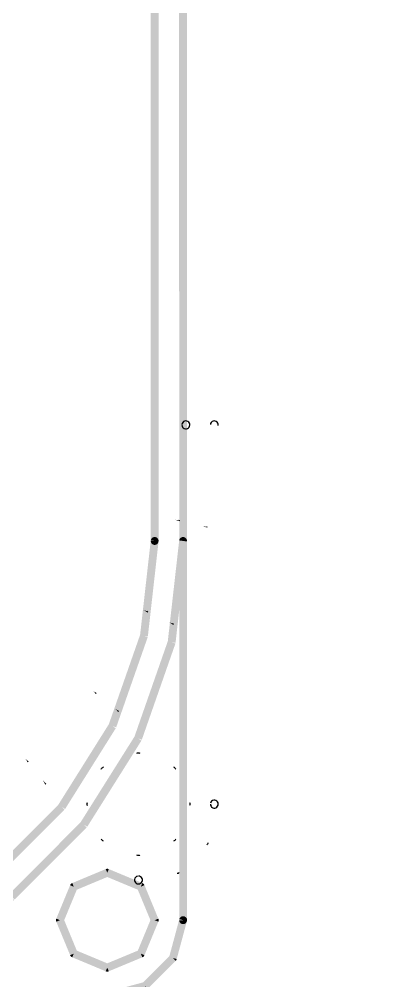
# Model space of a CAD drawing. Header units: millimetres. Extents: x -185079 to -2648, y 85916 to 249201.
# Drawn here: x -52691.1 to -52650.9, y 133814.6 to 133916 of the extents above; entities that cross this region are included whole.
import ezdxf

# ---------------------------------------------------------------- set-up
doc = ezdxf.new("R2010")
doc.units = ezdxf.units.MM
doc.linetypes.add('DASHDOT', pattern=[25.4, 12.7, -6.35, 0, -6.35])
doc.layers.get('0').update_dxf_attribs({"color": 255, "linetype": 'DASHDOT'})
doc.layers.add('1', color=4, linetype='Continuous')

msp = doc.modelspace()

# ---------------------------------------------------------------- hatches: boundary and pattern name
at = {"extrusion": (-0.004685415688226611, -0.01745240643729066, 0.9998367168639968)}
for points in [[(-85627.80672204128, 115817.9171532078), (-85627.40992025085, 115818.023699257), (-85627.01241114884, 115818.130435228), (-85569.97646872286, 115605.715575889), (-85570.37397782486, 115605.6088399181), (-85570.77077961528, 115605.5022938688)], [(-85614.62579688457, 115757.2777662687), (-85614.22899509415, 115757.384312318), (-85613.83219330372, 115757.4908583673), (-85583.24056248432, 115643.5606473274), (-85583.63736427475, 115643.4541012781), (-85584.03416606518, 115643.3475552288)], [(-85584.04784042443, 115643.3984816618), (-85583.63736427475, 115643.4541012781), (-85583.22669820339, 115643.5090135828), (-85581.71926396116, 115633.5515014794), (-85582.1299300325, 115633.4965891747), (-85582.54111349377, 115633.4407796367)], [(-85583.63736427475, 115643.4541012781), (-85583.22669820339, 115643.5090135828), (-85583.25765543341, 115643.6243053686), (-85583.32680748815, 115643.729341385), (-85583.41529289134, 115643.8018870836), (-85583.52511560965, 115643.8550539159), (-85583.63793155666, 115643.8657101005), (-85583.75664193228, 115643.8474844787), (-85583.86851512828, 115643.8037956405), (-85583.95740094657, 115643.7253305673), (-85584.01308913551, 115643.6277220673), (-85584.04991584814, 115643.507879019), (-85584.04784042443, 115643.3984816618)], [(-85583.63736427475, 115643.4541012781), (-85584.03416606518, 115643.3475552288), (-85583.99028730526, 115643.2349747213), (-85583.91182223207, 115643.146088903), (-85583.82352675054, 115643.074250516), (-85583.70368370223, 115643.0374238033), (-85583.5815547368, 115643.0429178168), (-85583.4797018708, 115643.0702665354), (-85583.37124726463, 115643.1266869819), (-85583.2859699578, 115643.2185909749), (-85583.24553473371, 115643.3249951034), (-85583.2221469409, 115643.4412296402), (-85583.24056248432, 115643.5606473274)], [(-85581.15493610562, 115644.1752612369), (-85580.74445995592, 115644.2308808532), (-85580.33308657301, 115644.2859830795), (-85578.72796899281, 115633.6540237038), (-85579.13863506416, 115633.5991113991), (-85579.54911121386, 115633.5434917828)], [(-85580.74445995592, 115644.2308808532), (-85580.33308657301, 115644.2859830795), (-85580.36404380301, 115644.4012748654), (-85580.43390316934, 115644.5061209601), (-85580.52168126096, 115644.5788565803), (-85580.63221129082, 115644.631833491), (-85580.74502723785, 115644.6424896755), (-85580.86373761347, 115644.6242640538), (-85580.97561080946, 115644.5805752155), (-85581.06378931619, 115644.502300064), (-85581.1201848167, 115644.4045016424), (-85581.15630421774, 115644.2848485157), (-85581.15493610562, 115644.1752612369)], [(-85582.54837603452, 115633.5214851093), (-85582.1299300325, 115633.4965891747), (-85581.71148403051, 115633.4716932401), (-85582.4569584858, 115623.418072622), (-85582.87540448782, 115623.4429685566), (-85583.29385048982, 115623.4678644911)], [(-85579.55708106617, 115633.6240073336), (-85579.13863506416, 115633.5991113991), (-85578.71999914049, 115633.5735081529), (-85579.50826330968, 115622.8630780305), (-85579.92670931168, 115622.8879739651), (-85580.34515531368, 115622.9128698997)], [(-85583.27977571543, 115623.5679488299), (-85582.87540448782, 115623.4429685566), (-85582.47174057174, 115623.3177983615), (-85585.42113268562, 115613.7029396892), (-85585.82479660168, 115613.8281098842), (-85586.22916782931, 115613.9530901576)], [(-85580.33108053931, 115623.0129542384), (-85579.92670931168, 115622.8879739651), (-85579.52233808405, 115622.7629936917), (-85582.68238819319, 115612.500849027), (-85583.08675942082, 115612.6258293003), (-85583.49113064846, 115612.7508095737)], [(-85586.1827926588, 115614.0345484595), (-85585.82479660168, 115613.8281098842), (-85585.46750785613, 115613.6214813873), (-85590.49425874963, 115604.8918866929), (-85590.8515474952, 115605.0985151898), (-85591.20883624075, 115605.3051436867)], [(-85583.44385824473, 115612.8317504857), (-85583.08675942082, 115612.6258293003), (-85582.72947067527, 115612.4192008034), (-85588.08012087218, 115603.1082185572), (-85588.43721969608, 115603.3141397425), (-85588.79450844164, 115603.5207682395)], [(-85582.16080109234, 115605.7008682947), (-85582.41399657255, 115606.0309938692), (-85582.66738197443, 115606.3618267553), (-85579.64431653058, 115608.6985131757), (-85579.39041373879, 115608.3685775229), (-85579.13702833692, 115608.0377446368)], [(-85579.39041373879, 115608.3685775229), (-85579.64431653058, 115608.6985131757), (-85579.59629129748, 115608.7258163764), (-85579.53605184605, 115608.7556409337), (-85579.48441810149, 115608.7695052147), (-85579.42076006024, 115608.7865981637), (-85579.3366359979, 115608.7811290962)], [(-85579.4447088696, 115607.9551287162), (-85579.39041373879, 115608.3685775229), (-85579.3366359979, 115608.7811290962), (-85575.53697404338, 115608.2764269744), (-85575.59056186263, 115607.8631680894), (-85575.64433960352, 115607.450616516)], [(-85591.1622711486, 115605.385894677), (-85590.8515474952, 115605.0985151898), (-85590.5408238418, 115604.8111357026), (-85597.3691779093, 115597.425310743), (-85597.6799015627, 115597.7126902303), (-85597.99010782619, 115598.0009669507)], [(-85582.49409002787, 115602.1891330342), (-85582.90683152292, 115602.2436180867), (-85583.31938309631, 115602.2973958276), (-85582.8267380676, 115606.0854789217), (-85582.41399657255, 115606.0309938692), (-85582.00144499916, 115605.9772161283)], [(-85582.41399657255, 115606.0309938692), (-85582.8267380676, 115606.0854789217), (-85582.81494921037, 115606.1432425343), (-85582.80264296323, 115606.2019033802), (-85582.76197229968, 115606.2537725642), (-85582.73403324439, 115606.3022231584), (-85582.66738197443, 115606.3618267553)], [(-85575.9206874371, 115607.6099726092), (-85575.59056186263, 115607.8631680894), (-85575.26062620981, 115608.1170708812), (-85572.93675656921, 115605.0852558232), (-85573.26688214367, 115604.832060343), (-85573.59681779648, 115604.5781575512)], [(-85575.59056186263, 115607.8631680894), (-85575.53697404338, 115608.2764269744), (-85575.47850311919, 115608.2648280388), (-85575.41713099508, 115608.2396002617), (-85575.36868040088, 115608.2116612064), (-85575.31933257346, 115608.1832047612), (-85575.26062620981, 115608.1170708812)], [(-85588.74813327113, 115603.6022265413), (-85588.43721969608, 115603.3141397425), (-85588.12649604268, 115603.0267602553), (-85595.41226682116, 115595.1473008896), (-85595.72299047456, 115595.4346803768), (-85596.0339040496, 115595.7227671756)], [(-85570.37397782486, 115605.6088399181), (-85569.96236900249, 115605.6094072), (-85569.97988731267, 115605.7283074973), (-85570.0242834625, 115605.8399907716), (-85570.10274853569, 115605.9288765899), (-85570.20035703566, 115605.9845647788), (-85570.31949277238, 115606.0215814131), (-85570.42889012958, 115606.0195059894), (-85570.5441819154, 115605.9885487594), (-85570.64921793176, 115605.9193967046), (-85570.72176363032, 115605.8309113015), (-85570.77422315111, 115605.7212785048), (-85570.78558664722, 115605.6082726361)], [(-85582.90683152292, 115602.2436180867), (-85583.23676717574, 115601.9897152949), (-85583.27609467316, 115602.0345118598), (-85583.29318762224, 115602.0981699011), (-85583.30705190318, 115602.1498036456), (-85583.32414485226, 115602.2134616869), (-85583.31938309631, 115602.2973958276)], [(-85580.25283630785, 115599.4649985089), (-85580.58296188232, 115599.2118030287), (-85580.91289753513, 115598.9579002369), (-85583.23676717574, 115601.9897152949), (-85582.90683152292, 115602.2436180867), (-85582.57670594845, 115602.4968135669)], [(-85573.67943371706, 115604.8858380839), (-85573.26688214367, 115604.832060343), (-85572.85414064863, 115604.7775752905), (-85573.34678567733, 115600.9894921964), (-85573.75952717238, 115601.0439772489), (-85574.17207874577, 115601.0977549898)], [(-85573.26688214367, 115604.832060343), (-85572.93675656921, 115605.0852558232), (-85572.89761899343, 115605.0411665699), (-85572.88033612269, 115604.976801217), (-85572.86647184177, 115604.9251674725), (-85572.84937889269, 115604.8615094312), (-85572.85414064863, 115604.7775752905)], [(-85570.78558664722, 115605.6082726361), (-85570.37397782486, 115605.6088399181), (-85569.96236900249, 115605.6094072), (-85569.96326512705, 115601.4725974405), (-85570.37487394942, 115601.4720301586), (-85570.7864827718, 115601.4714628767)], [(-85570.37397782486, 115605.6088399181), (-85570.77077961528, 115605.5022938688), (-85570.72690085537, 115605.3897133612), (-85570.64772847062, 115605.3010174646), (-85570.56014030066, 115605.2289891559), (-85570.44029725235, 115605.1921624433), (-85570.3181682869, 115605.1976564568), (-85570.21560810934, 115605.225195097), (-85570.10715350317, 115605.2816155435), (-85570.02187619635, 115605.3735195365), (-85569.98214828382, 115605.4797337433), (-85569.958760491, 115605.5959682801), (-85569.97646872286, 115605.715575889)], [(-85580.58296188232, 115599.2118030287), (-85580.63654970156, 115598.7985441437), (-85580.69521054742, 115598.8108503909), (-85580.75639274987, 115598.8353708564), (-85580.80484334406, 115598.8633099117), (-85580.85419117149, 115598.8917663569), (-85580.91289753513, 115598.9579002369)], [(-85576.7415464836, 115599.1164238121), (-85576.79513430283, 115598.7031649271), (-85576.8496193553, 115598.2904234321), (-85580.63654970156, 115598.7985441437), (-85580.58296188232, 115599.2118030287), (-85580.52918414141, 115599.6243546021)], [(-85574.01272265261, 115601.3741028234), (-85573.75952717238, 115601.0439772489), (-85573.50614177051, 115600.7131443628), (-85576.54193882261, 115598.3730393526), (-85576.79513430283, 115598.7031649271), (-85577.04922701628, 115599.0338078915)], [(-85573.75952717238, 115601.0439772489), (-85573.34678567733, 115600.9894921964), (-85573.35857453458, 115600.9317285838), (-85573.37017347015, 115600.8732576596), (-85573.41155144526, 115600.8211985539), (-85573.43949050056, 115600.7727479597), (-85573.50614177051, 115600.7131443628)], [(-85570.73197277333, 115601.6779513439), (-85570.37487394942, 115601.4720301586), (-85570.0168778923, 115601.2655915834), (-85572.08548793562, 115597.673122122), (-85572.4432940711, 115597.8788533856), (-85572.80058281665, 115598.0854818825)], [(-85570.37487394942, 115601.4720301586), (-85569.96326512705, 115601.4725974405), (-85569.96213245438, 115601.4175451061), (-85569.97392131161, 115601.3597814935), (-85570.0168778923, 115601.2655915834)], [(-85576.79513430283, 115598.7031649271), (-85576.54193882261, 115598.3730393526), (-85576.58654546589, 115598.3330045436), (-85576.65020350713, 115598.3159115945), (-85576.7018372517, 115598.3020473136), (-85576.76549529294, 115598.2849543645), (-85576.8496193553, 115598.2904234321)], [(-85572.64846431822, 115598.2362821609), (-85572.4432940711, 115597.8788533856), (-85572.23760643405, 115597.5223218437), (-85575.81223487237, 115595.4492952752), (-85576.01721519783, 115595.8060167389), (-85576.22309275654, 115596.1632555924)], [(-85576.12395116879, 115596.2035258409), (-85576.01721519783, 115595.8060167389), (-85575.91066914855, 115595.4092149484), (-85591.32440286875, 115591.2704422102), (-85591.43094891805, 115591.6672440006), (-85591.53768488899, 115592.0647531026)], [(-85576.01721519783, 115595.8060167389), (-85576.22309275654, 115596.1632555924), (-85576.31539716464, 115596.0975221275), (-85576.3845242734, 115595.996305116), (-85576.42406226427, 115595.8893835976), (-85576.43200717059, 115595.7636461207), (-85576.40104994057, 115595.6483543349), (-85576.3473407723, 115595.5528212587), (-85576.25614409088, 115595.4673540302), (-85576.15834566926, 115595.4109585297), (-85576.04211113242, 115595.3875707369), (-85575.92410806837, 115595.405606437), (-85575.81223487237, 115595.4492952752)], [(-85576.01721519783, 115595.8060167389), (-85575.91066914855, 115595.4092149484), (-85575.79950326412, 115595.452713865), (-85575.71061744583, 115595.5311789382), (-85575.63807174726, 115595.6196643414), (-85575.6019523462, 115595.7393174681), (-85575.60673904815, 115595.8616363552), (-85575.63427768834, 115595.9641965327), (-85575.69140544641, 115596.0724612172), (-85575.78260212785, 115596.1579284457), (-85575.8897135679, 115596.1981737482), (-85576.00594810474, 115596.221561541), (-85576.12395116879, 115596.2035258409)], [(-85572.4432940711, 115597.8788533856), (-85572.08548793562, 115597.673122122), (-85572.11394438084, 115597.6237742945), (-85572.15461504438, 115597.5719051105), (-85572.23760643405, 115597.5223218437)]]:
    msp.add_hatch(color=7, dxfattribs=at).paths.add_polyline_path(points, flags=16)

# ---------------------------------------------------------------- linework, layer by layer
for p, q in [((-52674.23067373315, 133863.1322395521, 1388.463590714609), (-52674.24384970682, 133863.0531560756, 1388.46214854724)), ((-52671.31510153568, 133862.4556364754, 1388.465443332935), (-52671.32827744946, 133862.3758207445, 1388.463988384157)), ((-52677.57017341928, 133853.5382422467, 1388.280475530436), (-52677.61044549774, 133853.4452459363, 1388.278663533734)), ((-52674.86620162743, 133852.237758411, 1388.270446552262), (-52674.90574134797, 133852.1447621007, 1388.268637987522)), ((-52682.95156722885, 133844.9254658533, 1388.104919123884), (-52683.01747399052, 133844.8588307018, 1388.103447139212)), ((-52680.61812188224, 133843.0545558307, 1388.083196856318), (-52680.68476100182, 133842.9879206793, 1388.081721439684)), ((-52690.1354100018, 133837.7325307647, 1387.945699809781), (-52690.20131682338, 133837.6666278676, 1387.944240606517)), ((-52688.26624052016, 133835.3841908655, 1387.913468200544), (-52688.33214728184, 133835.317555714, 1387.911996215872))]:
    msp.add_line(p, q, dxfattribs=at)
at = {"extrusion": (-0.004685415688226611, -0.01745240643729066, 0.9998367168639968), "elevation": -701.1962460241821}
for points in [[(-85583.22669820339, 115643.5090135828), (-85583.25765543341, 115643.6243053686), (-85583.32680748815, 115643.729341385), (-85583.41529289134, 115643.8018870836), (-85583.52511560965, 115643.8550539159), (-85583.63793155666, 115643.8657101005), (-85583.75664193228, 115643.8474844787), (-85583.86851512828, 115643.8037956405), (-85583.95740094657, 115643.7253305673), (-85584.01308913551, 115643.6277220673), (-85584.04991584814, 115643.507879019), (-85584.04784042443, 115643.3984816618)], [(-85584.03416606518, 115643.3475552288), (-85583.99028730526, 115643.2349747213), (-85583.91182223207, 115643.146088903), (-85583.82352675054, 115643.074250516), (-85583.70368370223, 115643.0374238033), (-85583.5815547368, 115643.0429178168), (-85583.4797018708, 115643.0702665354), (-85583.37124726463, 115643.1266869819), (-85583.2859699578, 115643.2185909749), (-85583.24553473371, 115643.3249951034), (-85583.2221469409, 115643.4412296402), (-85583.24056248432, 115643.5606473274)], [(-85580.33308657301, 115644.2859830795), (-85580.36404380301, 115644.4012748654), (-85580.43390316934, 115644.5061209601), (-85580.52168126096, 115644.5788565803), (-85580.63221129082, 115644.631833491), (-85580.74502723785, 115644.6424896755), (-85580.86373761347, 115644.6242640538), (-85580.97561080946, 115644.5805752155), (-85581.06378931619, 115644.502300064), (-85581.1201848167, 115644.4045016424), (-85581.15630421774, 115644.2848485157), (-85581.15493610562, 115644.1752612369)], [(-85579.64431653058, 115608.6985131757), (-85579.59629129748, 115608.7258163764), (-85579.53605184605, 115608.7556409337), (-85579.48441810149, 115608.7695052147), (-85579.42076006024, 115608.7865981637), (-85579.3366359979, 115608.7811290962)], [(-85582.8267380676, 115606.0854789217), (-85582.81494921037, 115606.1432425343), (-85582.80264296323, 115606.2019033802), (-85582.76197229968, 115606.2537725642), (-85582.73403324439, 115606.3022231584), (-85582.66738197443, 115606.3618267553)], [(-85575.53697404338, 115608.2764269744), (-85575.47850311919, 115608.2648280388), (-85575.41713099508, 115608.2396002617), (-85575.36868040088, 115608.2116612064), (-85575.31933257346, 115608.1832047612), (-85575.26062620981, 115608.1170708812)], [(-85569.96236900249, 115605.6094072), (-85569.97988731267, 115605.7283074973), (-85570.0242834625, 115605.8399907716), (-85570.10274853569, 115605.9288765899), (-85570.20035703566, 115605.9845647788), (-85570.31949277238, 115606.0215814131), (-85570.42889012958, 115606.0195059894), (-85570.5441819154, 115605.9885487594), (-85570.64921793176, 115605.9193967046), (-85570.72176363032, 115605.8309113015), (-85570.77422315111, 115605.7212785048), (-85570.78558664722, 115605.6082726361)], [(-85583.23676717574, 115601.9897152949), (-85583.27609467316, 115602.0345118598), (-85583.29318762224, 115602.0981699011), (-85583.30705190318, 115602.1498036456), (-85583.32414485226, 115602.2134616869), (-85583.31938309631, 115602.2973958276)], [(-85572.93675656921, 115605.0852558232), (-85572.89761899343, 115605.0411665699), (-85572.88033612269, 115604.976801217), (-85572.86647184177, 115604.9251674725), (-85572.84937889269, 115604.8615094312), (-85572.85414064863, 115604.7775752905)], [(-85570.77077961528, 115605.5022938688), (-85570.72690085537, 115605.3897133612), (-85570.64772847062, 115605.3010174646), (-85570.56014030066, 115605.2289891559), (-85570.44029725235, 115605.1921624433), (-85570.3181682869, 115605.1976564568), (-85570.21560810934, 115605.225195097), (-85570.10715350317, 115605.2816155435), (-85570.02187619635, 115605.3735195365), (-85569.98214828382, 115605.4797337433), (-85569.958760491, 115605.5959682801), (-85569.97646872286, 115605.715575889)], [(-85580.63654970156, 115598.7985441437), (-85580.69521054742, 115598.8108503909), (-85580.75639274987, 115598.8353708564), (-85580.80484334406, 115598.8633099117), (-85580.85419117149, 115598.8917663569), (-85580.91289753513, 115598.9579002369)], [(-85573.34678567733, 115600.9894921964), (-85573.35857453458, 115600.9317285838), (-85573.37017347015, 115600.8732576596), (-85573.41155144526, 115600.8211985539), (-85573.43949050056, 115600.7727479597), (-85573.50614177051, 115600.7131443628)], [(-85569.96326512705, 115601.4725974405), (-85569.96213245438, 115601.4175451061), (-85569.97392131161, 115601.3597814935), (-85570.0168778923, 115601.2655915834)], [(-85576.54193882261, 115598.3730393526), (-85576.58654546589, 115598.3330045436), (-85576.65020350713, 115598.3159115945), (-85576.7018372517, 115598.3020473136), (-85576.76549529294, 115598.2849543645), (-85576.8496193553, 115598.2904234321)], [(-85576.22309275654, 115596.1632555924), (-85576.31539716464, 115596.0975221275), (-85576.3845242734, 115595.996305116), (-85576.42406226427, 115595.8893835976), (-85576.43200717059, 115595.7636461207), (-85576.40104994057, 115595.6483543349), (-85576.3473407723, 115595.5528212587), (-85576.25614409088, 115595.4673540302), (-85576.15834566926, 115595.4109585297), (-85576.04211113242, 115595.3875707369), (-85575.92410806837, 115595.405606437), (-85575.81223487237, 115595.4492952752)], [(-85575.91066914855, 115595.4092149484), (-85575.79950326412, 115595.452713865), (-85575.71061744583, 115595.5311789382), (-85575.63807174726, 115595.6196643414), (-85575.6019523462, 115595.7393174681), (-85575.60673904815, 115595.8616363552), (-85575.63427768834, 115595.9641965327), (-85575.69140544641, 115596.0724612172), (-85575.78260212785, 115596.1579284457), (-85575.8897135679, 115596.1981737482), (-85576.00594810474, 115596.221561541), (-85576.12395116879, 115596.2035258409)], [(-85572.08548793562, 115597.673122122), (-85572.11394438084, 115597.6237742945), (-85572.15461504438, 115597.5719051105), (-85572.23760643405, 115597.5223218437)]]:
    msp.add_lwpolyline(points, dxfattribs=at)
at = {"extrusion": (-0.004685415688226611, -0.01745240643729066, 0.9998367168639968)}
for points in [[(-85582.1299300325, 115633.4965891747, -701.1962460241816), (-85581.71926396116, 115633.5515014794, -701.1962460241816), (-85581.7114840305, 115633.4716932401, -701.1962460241816)], [(-85579.13863506416, 115633.5991113991, -701.1962460241818), (-85578.72796899281, 115633.6540237038, -701.1962460241818), (-85578.7199991405, 115633.5735081529, -701.1962460241818)], [(-85582.87540448782, 115623.4429685566, -701.1962460241818), (-85582.4569584858, 115623.418072622, -701.1962460241818), (-85582.47174057174, 115623.3177983615, -701.1962460241818)], [(-85579.92670931168, 115622.8879739651, -701.1962460241823), (-85579.50826330966, 115622.8630780305, -701.1962460241823), (-85579.52233808405, 115622.7629936917, -701.1962460241823)], [(-85585.82479660166, 115613.8281098842, -701.1962460241816), (-85585.42113268562, 115613.7029396892, -701.1962460241816), (-85585.46750785611, 115613.6214813873, -701.1962460241816)], [(-85583.08675942082, 115612.6258293003, -701.1962460241816), (-85582.6823881932, 115612.500849027, -701.1962460241816), (-85582.72947067526, 115612.4192008035, -701.1962460241816)], [(-85590.8515474952, 115605.0985151898, -701.1962460241821), (-85590.49425874963, 115604.8918866929, -701.1962460241821), (-85590.54082384179, 115604.8111357025, -701.1962460241821)], [(-85588.43721969609, 115603.3141397425, -701.1962460241818), (-85588.08012087217, 115603.1082185572, -701.1962460241818), (-85588.12649604268, 115603.0267602553, -701.1962460241818)]]:
    msp.add_solid(points, dxfattribs=at)
at = {"layer": '1', "color": 3, "lineweight": -3, "ltscale": 2, "extrusion": (-0.004685415688226648, -0.01745240643729063, 0.9998367168639968), "elevation": 1.311263986281119e-08}
msp.add_lwpolyline([(-89340.74435583597, 116693.2017122206), (-79605.60479144276, 119307.2036772036), (-77739.80294518075, 112358.532017356), (-87474.94250957393, 109744.530052373)], close=True, dxfattribs=at)
at = {"layer": '1', "lineweight": -3, "ltscale": 2, "extrusion": (-0.004685415688226648, -0.01745240643729063, 0.9998367168639968), "elevation": 1.311264075806094e-08}
msp.add_lwpolyline([(-87231.2481748564, 109916.2399077064), (-77857.25883072625, 112433.2686984296), (-79666.37327405855, 119170.8235395233), (-89040.36261818874, 116653.7947488001), (-87231.2481748564, 109916.2399077064)], dxfattribs=at)

doc.saveas('drawing.dxf')
